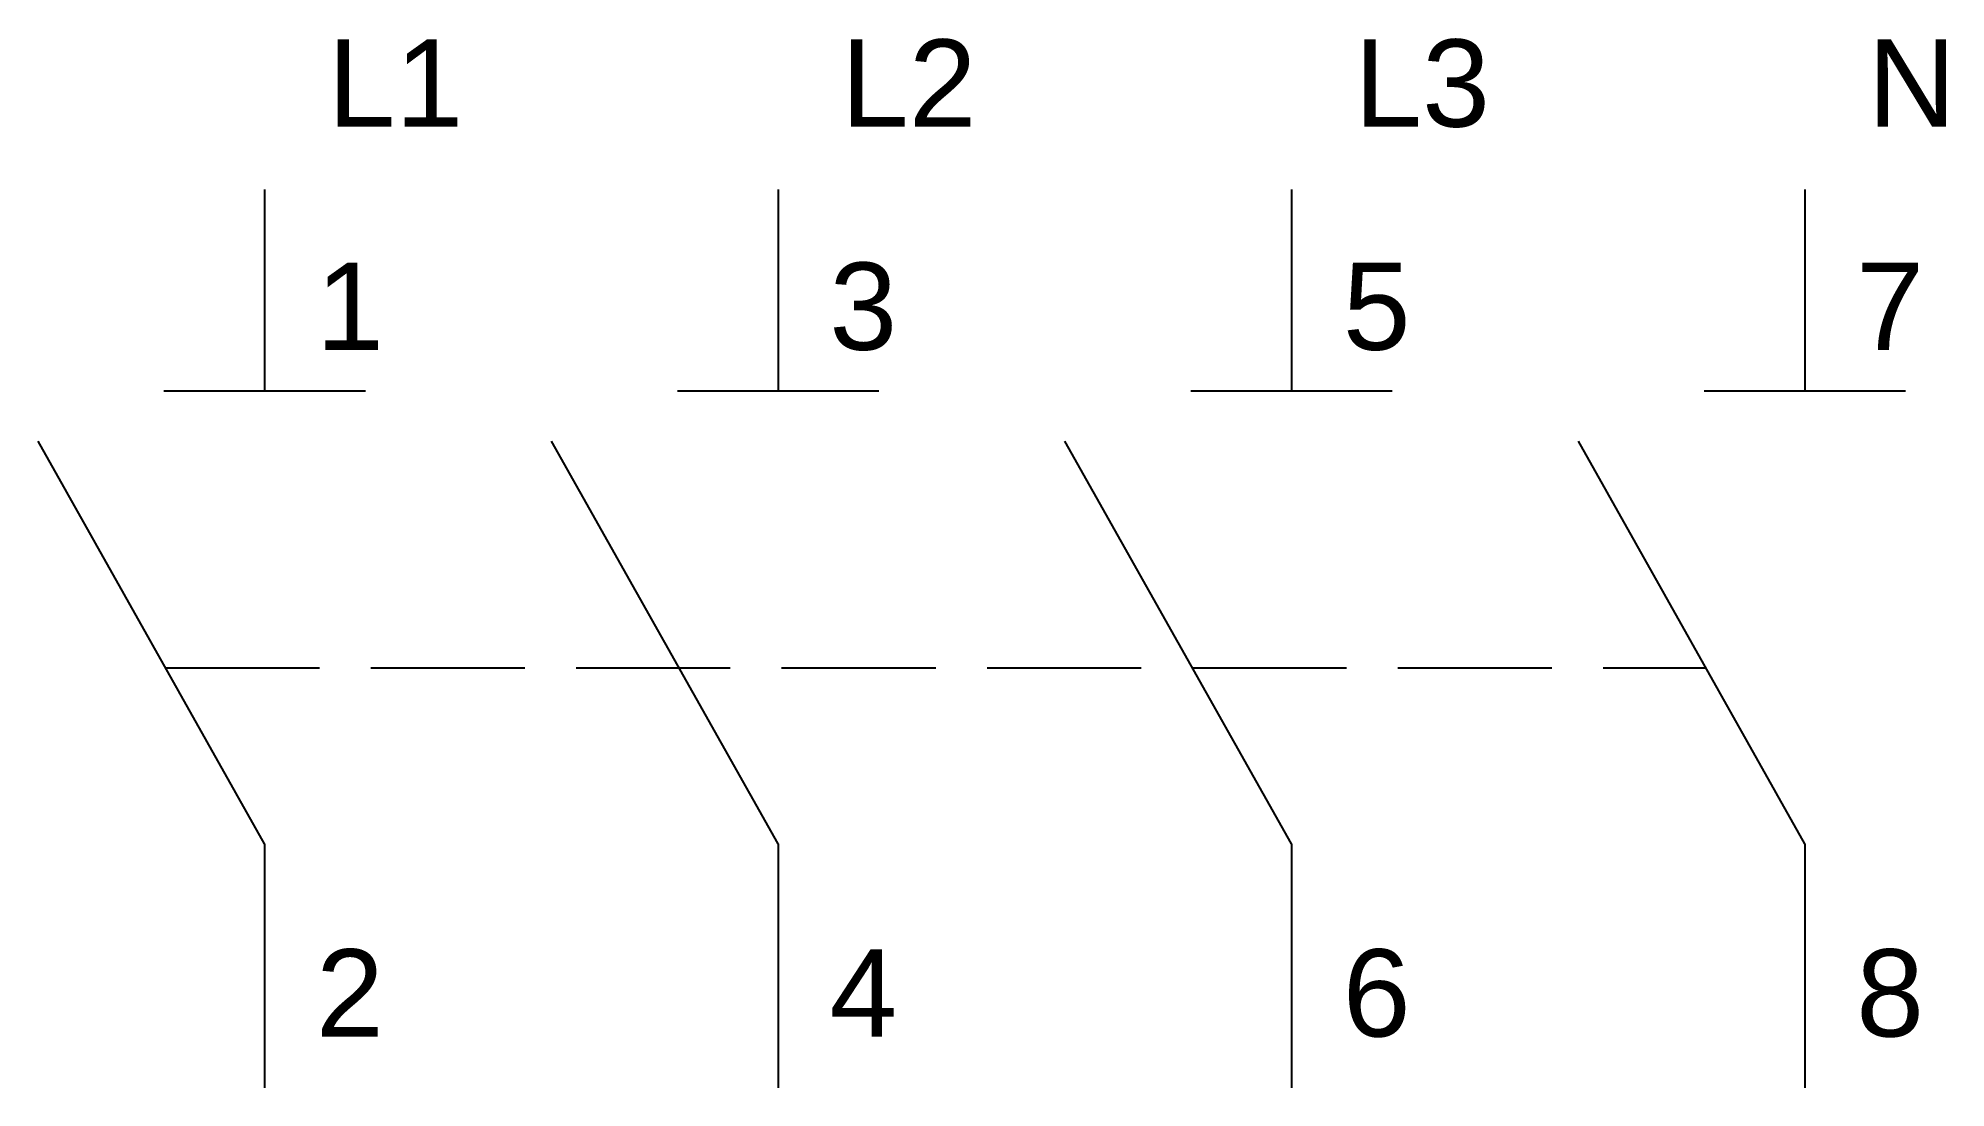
# Model space of a CAD drawing. Header units: millimetres. Extents: x -4.4 to 32.7, y -17.5 to 3.
import ezdxf
from ezdxf.enums import TextEntityAlignment as Align

# ---------------------------------------------------------------- set-up
doc = ezdxf.new("R2010")
doc.units = ezdxf.units.MM
doc.linetypes.add('SVG_3_1', pattern=[4, 3, -1])
doc.layers.get('0').update_dxf_attribs({"linetype": 'CONTINUOUS'})
doc.styles.add('ARIAL', font='arial.ttf')

# ---------------------------------------------------------------- blocks, each defined once
blk = doc.blocks.new('291_E_LV_MLD_IEC60617_busbar_coupler_4p')
at = {"true_color": 0x0000ff}
for p, q in [((0, 0), (0, -3.922)), ((10, 0), (10, -3.922)), ((20, 0), (20, -3.922)), ((30, 0), (30, -3.922)), ((-1.961, -3.922), (1.961, -3.922)), ((8.039, -3.922), (11.961, -3.922)), ((18.039, -3.922), (21.961, -3.922)), ((28.039, -3.922), (31.961, -3.922)), ((0, -12.745), (-4.412, -4.902)), ((10, -12.745), (5.588, -4.902)), ((20, -12.745), (15.588, -4.902)), ((30, -12.745), (25.588, -4.902)), ((0, -12.745), (0, -17.5)), ((10, -12.745), (10, -17.5)), ((20, -12.745), (20, -17.5)), ((30, -12.745), (30, -17.5))]:
    blk.add_line(p, q, dxfattribs=at)
at = {"linetype": 'SVG_3_1', "true_color": 0x0000ff}
blk.add_line((-1.93, -9.314), (28.07, -9.314), dxfattribs=at)
at = {"true_color": 0x0000ff, "style": 'ARIAL'}
for s, p in [('L1', (1.225, 1.225)), ('L2', (11.225, 1.225)), ('L3', (21.225, 1.225)), ('N', (31.225, 1.225)), ('1', (1, -3.122)), ('3', (11, -3.122)), ('5', (21, -3.122)), ('7', (31, -3.122)), ('2', (1, -16.5)), ('4', (11, -16.5)), ('6', (21, -16.5)), ('8', (31, -16.5))]:
    blk.add_text(s, height=1.7, dxfattribs=at).set_placement(p)
blk.add_attdef('TAG', text='', height=2.5, dxfattribs=at).set_placement((-6.412, -2.2), align=Align.RIGHT)
at = {"color": 7, "style": 'ARIAL'}
for tag, p in [('CURRENT', (-6.412, -9)), ('VOLTAGE', (-6.412, -12)), ('MANUFACTURER', (-6.412, -15))]:
    blk.add_attdef(tag, text='', height=1.7, dxfattribs=at).set_placement(p, align=Align.RIGHT)

msp = doc.modelspace()

# ---------------------------------------------------------------- block references
msp.add_blockref('291_E_LV_MLD_IEC60617_busbar_coupler_4p', (0, 0))

doc.saveas('drawing.dxf')
